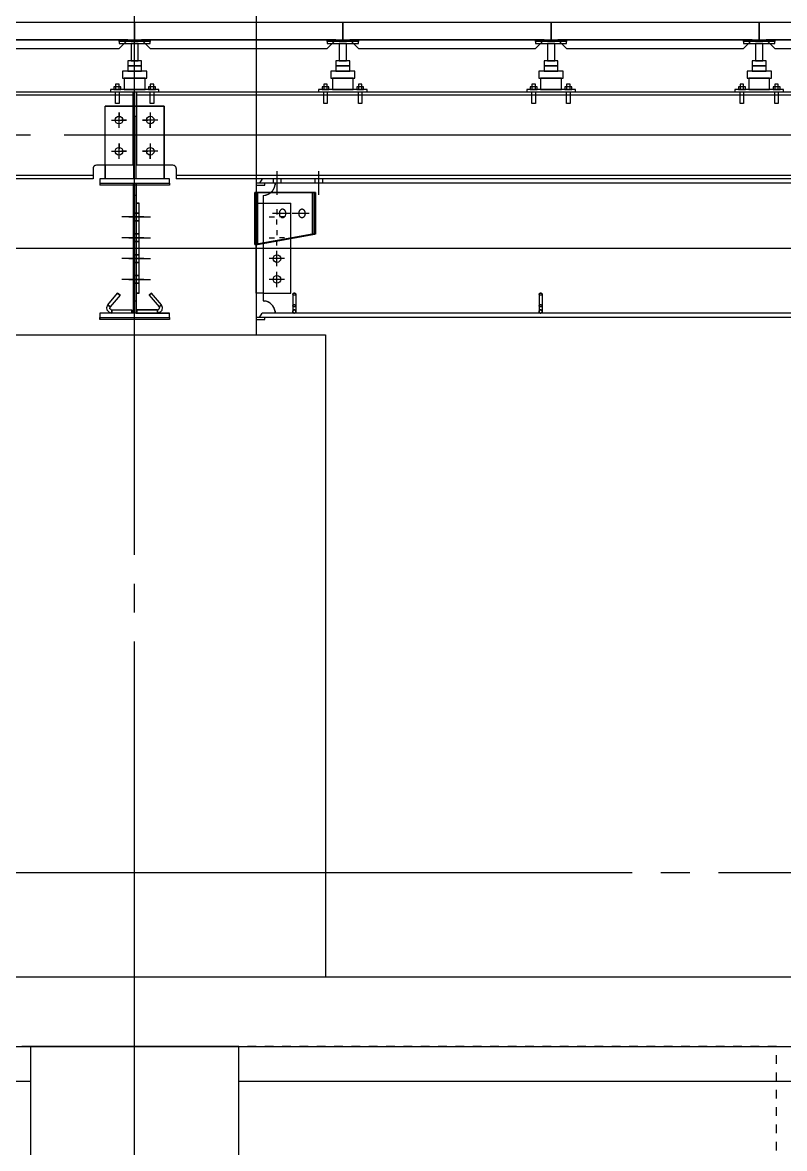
# Model space of a CAD drawing. Header units: millimetres. Extents: x -32710 to 654186, y -254124 to 420220.
# Drawn here: x 255677 to 257873, y 382706 to 385950 of the extents above; entities that cross this region are included whole.
import ezdxf

# ---------------------------------------------------------------- set-up
doc = ezdxf.new("R2010")
doc.units = ezdxf.units.MM
doc.header["$LTSCALE"] = 1000
for name, pattern in [('DXK_LINE_DOT2', [3.9198, 1.9599, -1.9599]), ('DXK_LINE_DOT3', [5.9187, 2.979, -0.9799, 0.9799, -0.9799]), ('TPH12-SEC-@E$0$CENTERK5', [6.916, 6.667, -0.083, 0.083, -0.083]), ('TPH12-SEC-@E$0$DOTK1', [0.1, 0.05, -0.05])]:
    doc.linetypes.add(name, pattern=pattern)
for name, color, linetype in [('MD-20250424-增加TRAY與FS主管位置調整', 7, 'Continuous'), ('Raised Floor', 1, 'Continuous'), ('TPH12-SEC-@E$0$H-SIN', 252, 'TPH12-SEC-@E$0$CENTERK5'), ('TPH12-SEC-@E$0$KABE1', 252, 'Continuous'), ('TPH12-SEC-@E$0$SIAGE3', 252, 'Continuous'), ('TPH12-SEC-@E$0$STEEL3', 252, 'Continuous'), ('TPH12-SEC-@E$0$SUGATA3', 252, 'Continuous'), ('TPH12-SEC-@E$0$SUGATAD', 252, 'TPH12-SEC-@E$0$DOTK1')]:
    doc.layers.add(name, color=color, linetype=linetype)

# ---------------------------------------------------------------- blocks, each defined once
blk = doc.blocks.new('TPH12-SEC-@E')
at = {"layer": 'TPH12-SEC-@E$0$H-SIN'}
for p, q in [((256000, 377500), (256000, 414000)), ((274800, 385950), (45200, 385950)), ((298929.6, 383500), (18729.6, 383500))]:
    blk.add_line(p, q, dxfattribs=at)
at = {"layer": 'TPH12-SEC-@E$0$KABE1'}
for p, q in [((272350, 383200), (188250, 383200)), ((189100, 383000), (272350, 383000))]:
    blk.add_line(p, q, dxfattribs=at)
blk.add_lwpolyline([(255700, 381800), (256300, 381800), (256300, 383000), (255700, 383000)], close=True, dxfattribs=at)
at = {"layer": 'TPH12-SEC-@E$0$SIAGE3'}
for p, q in [((247900, 382900), (255700, 382900)), ((256300, 382900), (264100, 382900))]:
    blk.add_line(p, q, dxfattribs=at)
at = {"layer": 'TPH12-SEC-@E$0$STEEL3'}
blk.add_line((256350, 393725), (256350, 385050), dxfattribs=at)
at = {"layer": 'TPH12-SEC-@E$0$SUGATA3'}
for p, q in [((255450, 385050), (256550, 385050)), ((256550, 385050), (256550, 383200))]:
    blk.add_line(p, q, dxfattribs=at)
at = {"layer": 'TPH12-SEC-@E$0$SUGATAD', "ltscale": 0.5}
blk.add_lwpolyline([(255700, 383000), (254150, 383000), (254150, 381600), (257850, 381600), (257850, 383000), (256300, 383000)], dxfattribs=at)
blk = doc.blocks.new('A$C62b8fcb1')
at = {"color": 8, "linetype": 'DXK_LINE_DOT2'}
for p, q in [((-24495, 2534), (-16105, 2534)), ((-16105, 2534), (-16105, 2323)), ((-16095, 2323), (-16095, 2534)), ((-16095, 2534), (-7705, 2534)), ((-16105, 2525), (-24495, 2525)), ((-7705, 2525), (-16095, 2525)), ((-16015, 2493), (-16185, 2493)), ((-16185, 2284), (-16185, 2493)), ((-16015, 2493), (-16185, 2493)), ((-16185, 2284), (-16185, 2493)), ((-16015, 2284), (-16015, 2493)), ((-16015, 2284), (-16015, 2493)), ((-16103, 2464), (-16103, 2284)), ((-16103, 2464), (-16097, 2464)), ((-16103, 2464), (-16103, 2284)), ((-16103, 2464), (-16097, 2464)), ((-16097, 2464), (-16097, 2284)), ((-16097, 2464), (-16097, 2284)), ((-16219.5, 2316.1), (-16220, 2313)), ((-16220, 2313), (-16220, 2284)), ((-16210, 2323), (-16213.1, 2322.5)), ((-16105, 2323), (-16210, 2323)), ((-15990, 2323), (-16095, 2323)), ((-15986.9, 2322.5), (-15990, 2323)), ((-15980, 2313), (-15980.5, 2316.1)), ((-15980, 2313), (-15980, 2284)), ((-16220, 2293), (-24380, 2293)), ((-16220, 2284), (-16467.5, 2284)), ((-16000, 2284), (-16200, 2284)), ((-16200, 2284), (-16200, 2271)), ((-16200, 2271), (-16200, 2265)), ((-16200, 2271), (-16000, 2271)), ((-16104, 2271), (-16104, 1897)), ((-16096, 2271), (-16096, 1897)), ((-16000, 2271), (-16000, 2284)), ((-16000, 2271), (-16000, 2265)), ((-7820, 2293), (-15980, 2293)), ((-15732.5, 2284), (-15980, 2284)), ((-15750, 2271), (-15750, 2265)), ((-15695, 2271), (-15695.4, 2266)), ((-16104, 2265), (-16200, 2265)), ((-16096, 2265), (-16104, 2265)), ((-16000, 2265), (-16096, 2265)), ((-15753.7, 2094), (-15753.7, 2244)), ((-15753.7, 2244), (-15580.6, 2244)), ((-15746.3, 2244), (-15746.3, 2094)), ((-15588, 2244), (-15588, 2124)), ((-15580.6, 2124), (-15580.6, 2244)), ((-16096, 2236), (-16104, 2236)), ((-16087, 2214), (-16096, 2214)), ((-16087, 1954), (-16087, 2214)), ((-15750, 1954), (-15750, 2214)), ((-15750, 2214), (-15650, 2214)), ((-15730, 2236), (-15725, 2236.4)), ((-15730, 2236), (-15730, 2096.9)), ((-15650, 1954), (-15650, 2214)), ((-16074, 2174), (-16137, 2174)), ((-16096, 2185), (-16104, 2185)), ((-16087, 2185), (-16096, 2185)), ((-15652.1, 2184), (-15698.1, 2184)), ((-15596.9, 2184), (-15642.9, 2184)), ((-16096, 2163), (-16104, 2163)), ((-16087, 2163), (-16096, 2163)), ((-16074, 2114), (-16137, 2114)), ((-16096, 2125), (-16104, 2125)), ((-16087, 2125), (-16096, 2125)), ((-15588, 2124), (-15753.7, 2094)), ((-15746.3, 2094), (-15580.6, 2124)), ((-15588, 2124), (-15580.6, 2124)), ((-16096, 2103), (-16104, 2103)), ((-16087, 2103), (-16096, 2103)), ((-15753.7, 2094), (-15746.3, 2094)), ((-16074, 2054), (-16137, 2054)), ((-16096, 2065), (-16104, 2065)), ((-16087, 2065), (-16096, 2065)), ((-16096, 2043), (-16104, 2043)), ((-16087, 2043), (-16096, 2043)), ((-16074, 1994), (-16137, 1994)), ((-16096, 2005), (-16104, 2005)), ((-16096, 1983), (-16104, 1983)), ((-16087, 2005), (-16096, 2005)), ((-16087, 1983), (-16096, 1983)), ((-16177.2, 1920.8), (-16149, 1954.4)), ((-16142.1, 1948.6), (-16170.3, 1915)), ((-16148.8, 1954.2), (-16149, 1954.4)), ((-16142.1, 1948.6), (-16149, 1954.4)), ((-16148, 1953.5), (-16148.8, 1954.2)), ((-16087, 1954), (-16096, 1954)), ((-16051, 1954.4), (-16057.9, 1948.6)), ((-16057.9, 1948.6), (-16029.7, 1915)), ((-16056.8, 1949.5), (-16057.6, 1948.8)), ((-16052, 1953.5), (-16051.2, 1954.2)), ((-16022.8, 1920.8), (-16051, 1954.4)), ((-15730, 1954), (-15650, 1954)), ((-15644.2, 1952.6), (-15644.5, 1951.5)), ((-15644.2, 1950.4), (-15644.5, 1951.5)), ((-15644.5, 1951.5), (-15644.5, 1901.5)), ((-15643.2, 1953.5), (-15644.2, 1952.6)), ((-15643.2, 1949.5), (-15644.2, 1950.4)), ((-15641.7, 1954.2), (-15643.2, 1953.5)), ((-15641.7, 1948.8), (-15643.2, 1949.5)), ((-15640, 1954.4), (-15641.7, 1954.2)), ((-15640, 1948.6), (-15641.7, 1948.8)), ((-15638.3, 1954.2), (-15640, 1954.4)), ((-15638.3, 1948.8), (-15640, 1948.6)), ((-15636.8, 1953.5), (-15638.3, 1954.2)), ((-15636.8, 1949.5), (-15638.3, 1948.8)), ((-15635.8, 1952.6), (-15636.8, 1953.5)), ((-15635.8, 1950.4), (-15636.8, 1949.5)), ((-15635.5, 1951.5), (-15635.8, 1952.6)), ((-15635.5, 1951.5), (-15635.8, 1950.4)), ((-15635.5, 1951.5), (-15635.5, 1901.5)), ((-14934.2, 1952.6), (-14934.5, 1951.5)), ((-14934.5, 1951.5), (-14934.5, 1901.5)), ((-14934.2, 1950.4), (-14934.5, 1951.5)), ((-14933.2, 1953.5), (-14934.2, 1952.6)), ((-14933.2, 1949.5), (-14934.2, 1950.4)), ((-14931.7, 1954.2), (-14933.2, 1953.5)), ((-14931.7, 1948.8), (-14933.2, 1949.5)), ((-14930, 1954.4), (-14931.7, 1954.2)), ((-14930, 1948.6), (-14931.7, 1948.8)), ((-14928.3, 1954.2), (-14930, 1954.4)), ((-14928.3, 1948.8), (-14930, 1948.6)), ((-14926.8, 1953.5), (-14928.3, 1954.2)), ((-14926.8, 1949.5), (-14928.3, 1948.8)), ((-14925.8, 1952.6), (-14926.8, 1953.5)), ((-14925.8, 1950.4), (-14926.8, 1949.5)), ((-14925.5, 1951.5), (-14925.8, 1952.6)), ((-14925.5, 1951.5), (-14925.8, 1950.4)), ((-14925.5, 1951.5), (-14925.5, 1901.5)), ((-16180.5, 1913.4), (-16177.2, 1920.8)), ((-16177, 1920.6), (-16177.2, 1920.8)), ((-16170.3, 1915), (-16177.2, 1920.8)), ((-16176.2, 1920), (-16177, 1920.6)), ((-16170.3, 1915), (-16171.6, 1912.2)), ((-16104, 1932), (-16096, 1932)), ((-16022.8, 1920.8), (-16029.7, 1915)), ((-16029.7, 1915), (-16028.4, 1912.2)), ((-16028.7, 1915.9), (-16029.4, 1915.3)), ((-16023.8, 1920), (-16023, 1920.6)), ((-16019.5, 1913.4), (-16022.8, 1920.8)), ((-15730, 1932), (-15725, 1931.6)), ((-15644.2, 1919), (-15644.5, 1917.9)), ((-15644.2, 1916.8), (-15644.5, 1917.9)), ((-15643.2, 1920), (-15644.2, 1919)), ((-15643.2, 1915.9), (-15644.2, 1916.8)), ((-15641.7, 1920.6), (-15643.2, 1920)), ((-15641.7, 1915.3), (-15643.2, 1915.9)), ((-15640, 1920.8), (-15641.7, 1920.6)), ((-15640, 1915), (-15641.7, 1915.3)), ((-15638.3, 1920.6), (-15640, 1920.8)), ((-15638.3, 1915.3), (-15640, 1915)), ((-15636.8, 1920), (-15638.3, 1920.6)), ((-15636.8, 1915.9), (-15638.3, 1915.3)), ((-15635.8, 1919), (-15636.8, 1920)), ((-15635.8, 1916.8), (-15636.8, 1915.9)), ((-15635.5, 1917.9), (-15635.8, 1919)), ((-15635.5, 1917.9), (-15635.8, 1916.8)), ((-14934.2, 1919), (-14934.5, 1917.9)), ((-14934.2, 1916.8), (-14934.5, 1917.9)), ((-14933.2, 1920), (-14934.2, 1919)), ((-14933.2, 1915.9), (-14934.2, 1916.8)), ((-14931.7, 1920.6), (-14933.2, 1920)), ((-14931.7, 1915.3), (-14933.2, 1915.9)), ((-14930, 1920.8), (-14931.7, 1920.6)), ((-14930, 1915), (-14931.7, 1915.3)), ((-14928.3, 1920.6), (-14930, 1920.8)), ((-14928.3, 1915.3), (-14930, 1915)), ((-14926.8, 1920), (-14928.3, 1920.6)), ((-14926.8, 1915.9), (-14928.3, 1915.3)), ((-14925.8, 1919), (-14926.8, 1920)), ((-14925.8, 1916.8), (-14926.8, 1915.9)), ((-14925.5, 1917.9), (-14925.8, 1919)), ((-14925.5, 1917.9), (-14925.8, 1916.8)), ((-16000, 1897), (-16200, 1897)), ((-16200, 1897), (-16200, 1884)), ((-16200, 1884), (-16000, 1884)), ((-16200, 1884), (-16200, 1878)), ((-16179.2, 1905.4), (-16180.5, 1913.4)), ((-16173.9, 1899.3), (-16179.2, 1905.4)), ((-16173.9, 1899.3), (-16166.1, 1897)), ((-16171.1, 1909.2), (-16171.6, 1912.2)), ((-16169.1, 1906.9), (-16171.1, 1909.2)), ((-16169.1, 1906.9), (-16166.1, 1906)), ((-16166.1, 1897), (-16166.1, 1906)), ((-16166.1, 1906), (-16107.7, 1906)), ((-16166.1, 1897.3), (-16166.1, 1898.3)), ((-16166.1, 1897), (-16166.1, 1897.3)), ((-16107.7, 1897), (-16107.7, 1906)), ((-16107.7, 1897.3), (-16107.7, 1898.3)), ((-16107.7, 1897), (-16107.7, 1897.3)), ((-16033.9, 1906), (-16092.3, 1906)), ((-16092.3, 1897), (-16092.3, 1906)), ((-16092.3, 1898.3), (-16092.3, 1897.3)), ((-16092.3, 1897.3), (-16092.3, 1897)), ((-16033.9, 1906), (-16030.9, 1906.9)), ((-16033.9, 1897), (-16033.9, 1906)), ((-16026.1, 1899.3), (-16033.9, 1897)), ((-16033.9, 1898.3), (-16033.9, 1897.3)), ((-16033.9, 1897.3), (-16033.9, 1897)), ((-16030.9, 1906.9), (-16028.9, 1909.2)), ((-16028.9, 1909.2), (-16028.4, 1912.2)), ((-16026.1, 1899.3), (-16020.8, 1905.4)), ((-16020.8, 1905.4), (-16019.5, 1913.4)), ((-16000, 1884), (-16000, 1897)), ((-16000, 1884), (-16000, 1878)), ((-15750, 1884), (-15750, 1878)), ((-15695.4, 1902), (-15695, 1897)), ((-15644.5, 1901.5), (-15644.2, 1903.2)), ((-15644.5, 1901.5), (-15644.2, 1899.8)), ((-15644.2, 1903.2), (-15643.2, 1904.7)), ((-15644.2, 1899.8), (-15643.2, 1898.3)), ((-15643.2, 1904.7), (-15641.7, 1905.7)), ((-15643.2, 1898.3), (-15641.7, 1897.3)), ((-15641.7, 1905.7), (-15640, 1906)), ((-15641.7, 1897.3), (-15640, 1897)), ((-15640, 1906), (-15638.3, 1905.7)), ((-15640, 1897), (-15638.3, 1897.3)), ((-15638.3, 1905.7), (-15636.8, 1904.7)), ((-15638.3, 1897.3), (-15636.8, 1898.3)), ((-15636.8, 1904.7), (-15635.8, 1903.2)), ((-15636.8, 1898.3), (-15635.8, 1899.8)), ((-15635.8, 1903.2), (-15635.5, 1901.5)), ((-15635.8, 1899.8), (-15635.5, 1901.5)), ((-14934.5, 1901.5), (-14934.2, 1903.2)), ((-14934.5, 1901.5), (-14934.2, 1899.8)), ((-14934.2, 1903.2), (-14933.2, 1904.7)), ((-14934.2, 1899.8), (-14933.2, 1898.3)), ((-14933.2, 1904.7), (-14931.7, 1905.7)), ((-14933.2, 1898.3), (-14931.7, 1897.3)), ((-14931.7, 1905.7), (-14930, 1906)), ((-14931.7, 1897.3), (-14930, 1897)), ((-14930, 1906), (-14928.3, 1905.7)), ((-14930, 1897), (-14928.3, 1897.3)), ((-14928.3, 1905.7), (-14926.8, 1904.7)), ((-14928.3, 1897.3), (-14926.8, 1898.3)), ((-14926.8, 1904.7), (-14925.8, 1903.2)), ((-14926.8, 1898.3), (-14925.8, 1899.8)), ((-14925.8, 1903.2), (-14925.5, 1901.5)), ((-14925.8, 1899.8), (-14925.5, 1901.5)), ((-16000, 1878), (-16200, 1878))]:
    blk.add_line(p, q, dxfattribs=at)
at = {"color": 8, "linetype": 'Continuous'}
for p, q in [((-24495, 2534), (-16105, 2534)), ((-16105, 2534), (-16105, 2323)), ((-16095, 2534), (-7705, 2534)), ((-16095, 2534), (-16095, 2323)), ((-16105, 2525), (-24495, 2525)), ((-7705, 2525), (-16095, 2525)), ((-16185, 2284), (-16185, 2493)), ((-16185, 2493), (-16015, 2493)), ((-16145, 2475), (-16145, 2460.3)), ((-16145, 2431), (-16145, 2475)), ((-16145, 2475), (-16145, 2460.3)), ((-16145, 2431), (-16145, 2475)), ((-16095, 2493), (-16105, 2493)), ((-16055, 2475), (-16055, 2460.3)), ((-16055, 2475), (-16055, 2431)), ((-16055, 2475), (-16055, 2460.3)), ((-16055, 2475), (-16055, 2431)), ((-16015, 2493), (-16015, 2284)), ((-16167, 2453), (-16152.3, 2453)), ((-16167, 2453), (-16123, 2453)), ((-16167, 2453), (-16152.3, 2453)), ((-16167, 2453), (-16123, 2453)), ((-16145, 2431), (-16145, 2445.7)), ((-16145, 2431), (-16145, 2445.7)), ((-16123, 2453), (-16137.7, 2453)), ((-16123, 2453), (-16137.7, 2453)), ((-16077, 2453), (-16062.3, 2453)), ((-16033, 2453), (-16077, 2453)), ((-16077, 2453), (-16062.3, 2453)), ((-16033, 2453), (-16077, 2453)), ((-16055, 2431), (-16055, 2445.7)), ((-16055, 2431), (-16055, 2445.7)), ((-16033, 2453), (-16047.7, 2453)), ((-16033, 2453), (-16047.7, 2453)), ((-16145, 2385), (-16145, 2370.3)), ((-16145, 2341), (-16145, 2385)), ((-16145, 2385), (-16145, 2370.3)), ((-16145, 2341), (-16145, 2385)), ((-16055, 2385), (-16055, 2370.3)), ((-16055, 2385), (-16055, 2341)), ((-16055, 2385), (-16055, 2370.3)), ((-16055, 2385), (-16055, 2341)), ((-16167, 2363), (-16152.3, 2363)), ((-16167, 2363), (-16123, 2363)), ((-16167, 2363), (-16152.3, 2363)), ((-16167, 2363), (-16123, 2363)), ((-16145, 2341), (-16145, 2355.7)), ((-16145, 2341), (-16145, 2355.7)), ((-16123, 2363), (-16137.7, 2363)), ((-16123, 2363), (-16137.7, 2363)), ((-16077, 2363), (-16062.3, 2363)), ((-16033, 2363), (-16077, 2363)), ((-16077, 2363), (-16062.3, 2363)), ((-16033, 2363), (-16077, 2363)), ((-16055, 2341), (-16055, 2355.7)), ((-16055, 2341), (-16055, 2355.7)), ((-16033, 2363), (-16047.7, 2363)), ((-16033, 2363), (-16047.7, 2363)), ((-16219.5, 2316.1), (-16220, 2313)), ((-16220, 2313), (-16220, 2284)), ((-16210, 2323), (-16213.1, 2322.5)), ((-16105, 2323), (-16210, 2323)), ((-16185, 2323), (-16185, 2284)), ((-15990, 2323), (-16095, 2323)), ((-16015, 2323), (-16015, 2284)), ((-15986.9, 2322.5), (-15990, 2323)), ((-15980, 2313), (-15980.5, 2316.1)), ((-15980, 2313), (-15980, 2284)), ((-15690, 2306), (-15690, 2238)), ((-15570, 2306), (-15570, 2238)), ((-16220, 2293), (-24380, 2293)), ((-16220, 2284), (-18800, 2284)), ((-16000, 2284), (-16200, 2284)), ((-16200, 2284), (-16200, 2271)), ((-16200, 2271), (-16104, 2271)), ((-16200, 2271), (-16200, 2265)), ((-16104, 2271), (-16104, 1897)), ((-16096, 1897), (-16096, 2271)), ((-16096, 2271), (-16000, 2271)), ((-16000, 2271), (-16000, 2284)), ((-16000, 2271), (-16000, 2265)), ((-7820, 2293), (-15980, 2293)), ((-13400, 2284), (-15980, 2284)), ((-15725, 2271), (-15750, 2271)), ((-15732.5, 2284), (-15740, 2271)), ((-13410, 2271), (-15740, 2271)), ((-13417.5, 2284), (-15732.5, 2284)), ((-15725, 2265), (-15725, 2271)), ((-15701, 2284), (-15701, 2271)), ((-15695.4, 2266), (-15695, 2271)), ((-15679, 2284), (-15679, 2271)), ((-15581, 2284), (-15581, 2271)), ((-15559, 2284), (-15559, 2271)), ((-16104, 2265), (-16200, 2265)), ((-16000, 2265), (-16096, 2265)), ((-15578.5, 2244), (-15753.5, 2244)), ((-15753.5, 2244), (-15753.5, 2094)), ((-15750, 2265), (-15725, 2265)), ((-15585.7, 2124), (-15585.7, 2244)), ((-15578.5, 2244), (-15578.5, 2124)), ((-16096, 2214), (-16087, 2214)), ((-16087, 1954), (-16087, 2214)), ((-16117, 2174), (-16054, 2174)), ((-16104, 2185), (-16096, 2185)), ((-16096, 2185), (-16087, 2185)), ((-15712, 2174), (-15697.3, 2174)), ((-15657.5, 2184), (-15702.5, 2184)), ((-15690, 2196), (-15690, 2181.3)), ((-15683, 2186.3), (-15683.2, 2185.2)), ((-15683.2, 2185.2), (-15683.2, 2184)), ((-15683.2, 2184), (-15683.2, 2182.8)), ((-15683.2, 2182.8), (-15683, 2181.7)), ((-15682.8, 2187.5), (-15683, 2186.3)), ((-15683, 2181.7), (-15682.8, 2180.5)), ((-15682.5, 2188.6), (-15682.8, 2187.5)), ((-15682.8, 2180.5), (-15682.5, 2179.4)), ((-15668, 2174), (-15682.7, 2174)), ((-15682.1, 2189.7), (-15682.5, 2188.6)), ((-15682.5, 2179.4), (-15682.1, 2178.3)), ((-15681.6, 2190.7), (-15682.1, 2189.7)), ((-15682.1, 2178.3), (-15681.6, 2177.3)), ((-15681, 2191.6), (-15681.6, 2190.7)), ((-15681.6, 2177.3), (-15681, 2176.4)), ((-15680.4, 2192.5), (-15681, 2191.6)), ((-15681, 2176.4), (-15680.4, 2175.5)), ((-15679.7, 2193.3), (-15680.4, 2192.5)), ((-15680.4, 2175.5), (-15679.7, 2174.7)), ((-15678.9, 2194), (-15679.7, 2193.3)), ((-15679.7, 2174.7), (-15678.9, 2174)), ((-15678.1, 2194.6), (-15678.9, 2194)), ((-15678.9, 2174), (-15678.1, 2173.4)), ((-15677.3, 2195.1), (-15678.1, 2194.6)), ((-15676.4, 2195.5), (-15677.3, 2195.1)), ((-15675.5, 2195.8), (-15676.4, 2195.5)), ((-15674.6, 2195.9), (-15675.5, 2195.8)), ((-15673.6, 2196), (-15674.6, 2195.9)), ((-15672.7, 2195.9), (-15673.6, 2196)), ((-15671.8, 2195.8), (-15672.7, 2195.9)), ((-15670.8, 2195.5), (-15671.8, 2195.8)), ((-15670, 2195.1), (-15670.8, 2195.5)), ((-15669.1, 2194.6), (-15670, 2195.1)), ((-15668.3, 2194), (-15669.1, 2194.6)), ((-15669.1, 2173.4), (-15668.3, 2174)), ((-15667.5, 2193.3), (-15668.3, 2194)), ((-15668.3, 2174), (-15667.5, 2174.7)), ((-15666.8, 2192.5), (-15667.5, 2193.3)), ((-15667.5, 2174.7), (-15666.8, 2175.5)), ((-15666.2, 2191.6), (-15666.8, 2192.5)), ((-15666.8, 2175.5), (-15666.2, 2176.4)), ((-15665.6, 2190.7), (-15666.2, 2191.6)), ((-15666.2, 2176.4), (-15665.6, 2177.3)), ((-15665.2, 2189.7), (-15665.6, 2190.7)), ((-15665.6, 2177.3), (-15665.2, 2178.3)), ((-15664.8, 2188.6), (-15665.2, 2189.7)), ((-15665.2, 2178.3), (-15664.8, 2179.4)), ((-15664.4, 2187.5), (-15664.8, 2188.6)), ((-15664.8, 2179.4), (-15664.4, 2180.5)), ((-15664.2, 2186.3), (-15664.4, 2187.5)), ((-15664.4, 2180.5), (-15664.2, 2181.7)), ((-15664.1, 2185.2), (-15664.2, 2186.3)), ((-15664.2, 2181.7), (-15664.1, 2182.8)), ((-15664, 2184), (-15664.1, 2185.2)), ((-15664.1, 2182.8), (-15664, 2184)), ((-15601.5, 2184), (-15646.5, 2184)), ((-15627.2, 2185.2), (-15627.3, 2184)), ((-15627.3, 2184), (-15627.2, 2182.8)), ((-15627.1, 2186.3), (-15627.2, 2185.2)), ((-15627.2, 2182.8), (-15627.1, 2181.7)), ((-15626.9, 2187.5), (-15627.1, 2186.3)), ((-15627.1, 2181.7), (-15626.9, 2180.5)), ((-15626.5, 2188.6), (-15626.9, 2187.5)), ((-15626.9, 2180.5), (-15626.5, 2179.4)), ((-15626.1, 2189.7), (-15626.5, 2188.6)), ((-15626.5, 2179.4), (-15626.1, 2178.3)), ((-15625.7, 2190.7), (-15626.1, 2189.7)), ((-15626.1, 2178.3), (-15625.7, 2177.3)), ((-15625.1, 2191.6), (-15625.7, 2190.7)), ((-15625.7, 2177.3), (-15625.1, 2176.4)), ((-15624.5, 2192.5), (-15625.1, 2191.6)), ((-15625.1, 2176.4), (-15624.5, 2175.5)), ((-15623.8, 2193.3), (-15624.5, 2192.5)), ((-15624.5, 2175.5), (-15623.8, 2174.7)), ((-15623, 2194), (-15623.8, 2193.3)), ((-15623.8, 2174.7), (-15623, 2174)), ((-15622.2, 2194.6), (-15623, 2194)), ((-15623, 2174), (-15622.2, 2173.4)), ((-15621.3, 2195.1), (-15622.2, 2194.6)), ((-15620.5, 2195.5), (-15621.3, 2195.1)), ((-15619.5, 2195.8), (-15620.5, 2195.5)), ((-15618.6, 2195.9), (-15619.5, 2195.8)), ((-15617.7, 2196), (-15618.6, 2195.9)), ((-15616.7, 2195.9), (-15617.7, 2196)), ((-15615.8, 2195.8), (-15616.7, 2195.9)), ((-15614.9, 2195.5), (-15615.8, 2195.8)), ((-15614, 2195.1), (-15614.9, 2195.5)), ((-15613.2, 2194.6), (-15614, 2195.1)), ((-15612.3, 2194), (-15613.2, 2194.6)), ((-15613.2, 2173.4), (-15612.3, 2174)), ((-15611.6, 2193.3), (-15612.3, 2194)), ((-15612.3, 2174), (-15611.6, 2174.7)), ((-15610.9, 2192.5), (-15611.6, 2193.3)), ((-15611.6, 2174.7), (-15610.9, 2175.5)), ((-15610.3, 2191.6), (-15610.9, 2192.5)), ((-15610.9, 2175.5), (-15610.3, 2176.4)), ((-15609.7, 2190.7), (-15610.3, 2191.6)), ((-15610.3, 2176.4), (-15609.7, 2177.3)), ((-15609.2, 2189.7), (-15609.7, 2190.7)), ((-15609.7, 2177.3), (-15609.2, 2178.3)), ((-15608.8, 2188.6), (-15609.2, 2189.7)), ((-15609.2, 2178.3), (-15608.8, 2179.4)), ((-15608.5, 2187.5), (-15608.8, 2188.6)), ((-15608.8, 2179.4), (-15608.5, 2180.5)), ((-15608.3, 2186.3), (-15608.5, 2187.5)), ((-15608.5, 2180.5), (-15608.3, 2181.7)), ((-15608.1, 2185.2), (-15608.3, 2186.3)), ((-15608.3, 2181.7), (-15608.1, 2182.8)), ((-15608.1, 2184), (-15608.1, 2185.2)), ((-15608.1, 2182.8), (-15608.1, 2184)), ((-16104, 2163), (-16096, 2163)), ((-16096, 2163), (-16087, 2163)), ((-15690, 2152), (-15690, 2166.7)), ((-15678.1, 2173.4), (-15677.3, 2172.9)), ((-15677.3, 2172.9), (-15676.4, 2172.5)), ((-15676.4, 2172.5), (-15675.5, 2172.2)), ((-15675.5, 2172.2), (-15674.6, 2172.1)), ((-15674.6, 2172.1), (-15673.6, 2172)), ((-15673.6, 2172), (-15672.7, 2172.1)), ((-15672.7, 2172.1), (-15671.8, 2172.2)), ((-15671.8, 2172.2), (-15670.8, 2172.5)), ((-15670.8, 2172.5), (-15670, 2172.9)), ((-15670, 2172.9), (-15669.1, 2173.4)), ((-15622.2, 2173.4), (-15621.3, 2172.9)), ((-15621.3, 2172.9), (-15620.5, 2172.5)), ((-15620.5, 2172.5), (-15619.5, 2172.2)), ((-15619.5, 2172.2), (-15618.6, 2172.1)), ((-15618.6, 2172.1), (-15617.7, 2172)), ((-15617.7, 2172), (-15616.7, 2172.1)), ((-15616.7, 2172.1), (-15615.8, 2172.2)), ((-15615.8, 2172.2), (-15614.9, 2172.5)), ((-15614.9, 2172.5), (-15614, 2172.9)), ((-15614, 2172.9), (-15613.2, 2173.4)), ((-16117, 2114), (-16054, 2114)), ((-16104, 2125), (-16096, 2125)), ((-16096, 2125), (-16087, 2125)), ((-15753.5, 2094), (-15585.7, 2124)), ((-15578.5, 2124), (-15746.3, 2094)), ((-15712, 2114), (-15697.3, 2114)), ((-15690, 2136), (-15690, 2121.3)), ((-15668, 2114), (-15682.7, 2114)), ((-15578.5, 2124), (-15585.7, 2124)), ((-16104, 2103), (-16096, 2103)), ((-16096, 2103), (-16087, 2103)), ((-15746.3, 2094), (-15753.5, 2094)), ((-15730, 2096.9), (-15730, 1932)), ((-15690, 2092), (-15690, 2106.7)), ((-16117, 2054), (-16054, 2054)), ((-16104, 2065), (-16096, 2065)), ((-16096, 2065), (-16087, 2065)), ((-15668, 2054), (-15712, 2054)), ((-15690, 2032), (-15690, 2076)), ((-16104, 2043), (-16096, 2043)), ((-16096, 2043), (-16087, 2043)), ((-15690, 1972), (-15690, 2016)), ((-16117, 1994), (-16054, 1994)), ((-16104, 2005), (-16096, 2005)), ((-16104, 1983), (-16096, 1983)), ((-16096, 2005), (-16087, 2005)), ((-16096, 1983), (-16087, 1983)), ((-15668, 1994), (-15712, 1994)), ((-16177.2, 1920.8), (-16149, 1954.4)), ((-16142.1, 1948.6), (-16170.3, 1915)), ((-16149, 1954.4), (-16148.8, 1954.2)), ((-16148.8, 1954.2), (-16148, 1953.5)), ((-16148, 1953.5), (-16142.1, 1948.6)), ((-16096, 1954), (-16087, 1954)), ((-16057.9, 1948.6), (-16057.6, 1948.8)), ((-16057.9, 1948.6), (-16029.7, 1915)), ((-16057.6, 1948.8), (-16056.8, 1949.5)), ((-16056.8, 1949.5), (-16051, 1954.4)), ((-16022.8, 1920.8), (-16051, 1954.4)), ((-15730, 1954), (-15750, 1954)), ((-15644.5, 1951.5), (-15644.2, 1952.6)), ((-15644.5, 1951.5), (-15644.5, 1901.5)), ((-15644.2, 1952.6), (-15643.2, 1953.5)), ((-15643.2, 1953.5), (-15641.7, 1954.2)), ((-15641.7, 1954.2), (-15640, 1954.4)), ((-15640, 1954.4), (-15638.3, 1954.2)), ((-15638.3, 1954.2), (-15636.8, 1953.5)), ((-15636.8, 1953.5), (-15635.8, 1952.6)), ((-15635.8, 1952.6), (-15635.5, 1951.5)), ((-15635.5, 1951.5), (-15635.5, 1901.5)), ((-14934.5, 1951.5), (-14934.2, 1952.6)), ((-14934.5, 1951.5), (-14934.5, 1901.5)), ((-14934.2, 1952.6), (-14933.2, 1953.5)), ((-14933.2, 1953.5), (-14931.7, 1954.2)), ((-14931.7, 1954.2), (-14930, 1954.4)), ((-14930, 1954.4), (-14928.3, 1954.2)), ((-14928.3, 1954.2), (-14926.8, 1953.5)), ((-14926.8, 1953.5), (-14925.8, 1952.6)), ((-14925.8, 1952.6), (-14925.5, 1951.5)), ((-14925.5, 1951.5), (-14925.5, 1901.5)), ((-16180.5, 1913.4), (-16177.2, 1920.8)), ((-16177.2, 1920.8), (-16177, 1920.6)), ((-16177, 1920.6), (-16176.2, 1920)), ((-16176.2, 1920), (-16170.3, 1915)), ((-16170.3, 1915), (-16171.6, 1912.2)), ((-16029.7, 1915), (-16029.4, 1915.3)), ((-16029.7, 1915), (-16028.4, 1912.2)), ((-16029.4, 1915.3), (-16028.7, 1915.9)), ((-16028.7, 1915.9), (-16022.8, 1920.8)), ((-16019.5, 1913.4), (-16022.8, 1920.8)), ((-15725, 1931.6), (-15730, 1932)), ((-15644.5, 1917.9), (-15644.2, 1919)), ((-15644.2, 1919), (-15643.2, 1920)), ((-15643.2, 1920), (-15641.7, 1920.6)), ((-15641.7, 1920.6), (-15640, 1920.8)), ((-15640, 1920.8), (-15638.3, 1920.6)), ((-15638.3, 1920.6), (-15636.8, 1920)), ((-15636.8, 1920), (-15635.8, 1919)), ((-15635.8, 1919), (-15635.5, 1917.9)), ((-14934.5, 1917.9), (-14934.2, 1919)), ((-14934.2, 1919), (-14933.2, 1920)), ((-14933.2, 1920), (-14931.7, 1920.6)), ((-14931.7, 1920.6), (-14930, 1920.8)), ((-14930, 1920.8), (-14928.3, 1920.6)), ((-14928.3, 1920.6), (-14926.8, 1920)), ((-14926.8, 1920), (-14925.8, 1919)), ((-14925.8, 1919), (-14925.5, 1917.9)), ((-16104, 1897), (-16200, 1897)), ((-16200, 1897), (-16200, 1884)), ((-16200, 1878), (-16200, 1884)), ((-16200, 1884), (-16000, 1884)), ((-16179.2, 1905.4), (-16180.5, 1913.4)), ((-16173.9, 1899.3), (-16179.2, 1905.4)), ((-16173.9, 1899.3), (-16166.1, 1897)), ((-16171.1, 1909.2), (-16171.6, 1912.2)), ((-16169.1, 1906.9), (-16171.1, 1909.2)), ((-16169.1, 1906.9), (-16166.1, 1906)), ((-16166.1, 1905.7), (-16166.1, 1906)), ((-16166.1, 1906), (-16107.7, 1906)), ((-16166.1, 1905.7), (-16166.1, 1904.7)), ((-16166.1, 1904.7), (-16166.1, 1897)), ((-16107.7, 1906), (-16107.7, 1905.7)), ((-16107.7, 1905.7), (-16107.7, 1904.7)), ((-16107.7, 1904.7), (-16107.7, 1897)), ((-16096, 1897), (-16000, 1897)), ((-16092.3, 1906), (-16033.9, 1906)), ((-16092.3, 1898.3), (-16092.3, 1906)), ((-16092.3, 1897.3), (-16092.3, 1898.3)), ((-16092.3, 1897), (-16092.3, 1897.3)), ((-16033.9, 1906), (-16030.9, 1906.9)), ((-16033.9, 1906), (-16033.9, 1898.3)), ((-16026.1, 1899.3), (-16033.9, 1897)), ((-16033.9, 1897.3), (-16033.9, 1898.3)), ((-16033.9, 1897), (-16033.9, 1897.3)), ((-16030.9, 1906.9), (-16028.9, 1909.2)), ((-16028.9, 1909.2), (-16028.4, 1912.2)), ((-16026.1, 1899.3), (-16020.8, 1905.4)), ((-16020.8, 1905.4), (-16019.5, 1913.4)), ((-16000, 1884), (-16000, 1897)), ((-16000, 1884), (-16000, 1878)), ((-15725, 1884), (-15750, 1884)), ((-15740, 1884), (-15732.5, 1897)), ((-13410, 1884), (-15740, 1884)), ((-13417.5, 1897), (-15732.5, 1897)), ((-15725, 1878), (-15725, 1884)), ((-15695, 1897), (-15695.4, 1902)), ((-15644.2, 1899.8), (-15644.5, 1901.5)), ((-15643.2, 1898.3), (-15644.2, 1899.8)), ((-15641.7, 1897.3), (-15643.2, 1898.3)), ((-15640, 1897), (-15641.7, 1897.3)), ((-15638.3, 1897.3), (-15640, 1897)), ((-15636.8, 1898.3), (-15638.3, 1897.3)), ((-15635.8, 1899.8), (-15636.8, 1898.3)), ((-15635.5, 1901.5), (-15635.8, 1899.8)), ((-14934.2, 1899.8), (-14934.5, 1901.5)), ((-14933.2, 1898.3), (-14934.2, 1899.8)), ((-14931.7, 1897.3), (-14933.2, 1898.3)), ((-14930, 1897), (-14931.7, 1897.3)), ((-14928.3, 1897.3), (-14930, 1897)), ((-14926.8, 1898.3), (-14928.3, 1897.3)), ((-14925.8, 1899.8), (-14926.8, 1898.3)), ((-14925.5, 1901.5), (-14925.8, 1899.8)), ((-16000, 1878), (-16200, 1878)), ((-15750, 1878), (-15725, 1878))]:
    blk.add_line(p, q, dxfattribs=at)
at = {"color": 8, "linetype": 'DXK_LINE_DOT3'}
for p, q in [((-16100, 1634), (-16100, 2534)), ((-16400, 2409), (-24800, 2409)), ((-7405, 2409), (-16400, 2409)), ((-18450, 2084), (-16007, 2084)), ((-16007, 2084), (-13750, 2084))]:
    blk.add_line(p, q, dxfattribs=at)
at = {"color": 8, "linetype": 'Continuous'}
for centre in [(-16145, 2453), (-16145, 2453), (-16055, 2453), (-16055, 2453), (-16145, 2363), (-16145, 2363), (-16055, 2363), (-16055, 2363), (-15690, 2054), (-15690, 1994)]:
    blk.add_circle(centre, 11, dxfattribs=at)
at = {"color": 8, "linetype": 'DXK_LINE_DOT2'}
for centre, radius, start, end in [((-16210, 2313), 10, 108, 162), ((-15990, 2313), 10, 18, 72), ((-15730, 2271), 35, 278.1818, 351.8182), ((-15730, 1897), 35, 8.1818, 81.8182), ((-15640, 1901.5), 4.5, 90, 270), ((-15640, 1901.5), 4.5, 270, 90), ((-14930, 1901.5), 4.5, 90, 270), ((-14930, 1901.5), 4.5, 270, 90)]:
    blk.add_arc(centre, radius, start, end, dxfattribs=at)
at = {"color": 8, "linetype": 'Continuous'}
for centre, radius, start, end in [((-16210, 2313), 10, 108, 162), ((-15990, 2313), 10, 18, 72), ((-15730, 2271), 35, 309.4114, 351.8182), ((-15730, 1897), 35, 8.1818, 81.8182)]:
    blk.add_arc(centre, radius, start, end, dxfattribs=at)

msp = doc.modelspace()

# ---------------------------------------------------------------- linework, layer by layer
at = {"layer": 'Raised Floor'}
for points in [[(256000, 385950), (255400, 385950), (255400, 385900), (256000, 385900)], [(256600, 385950), (256000, 385950), (256000, 385900), (256600, 385900)], [(257200, 385950), (256600, 385950), (256600, 385900), (257200, 385900)], [(257800, 385950), (257200, 385950), (257200, 385900), (257800, 385900)], [(258400, 385950), (257800, 385950), (257800, 385900), (258400, 385900)], [(255445, 385875), (255955, 385875), (255980, 385900), (255420, 385900)], [(255955, 385900), (256045, 385900), (256045, 385895), (255955, 385895)], [(255955, 385890), (256045, 385890), (256045, 385895), (255955, 385895)], [(256010.5, 385890), (255989.5, 385890), (255989.5, 385840), (256010.5, 385840)], [(256045, 385875), (256555, 385875), (256580, 385900), (256020, 385900)], [(256555, 385900), (256645, 385900), (256645, 385895), (256555, 385895)], [(256555, 385900), (256645, 385900), (256645, 385895), (256555, 385895)], [(256555, 385890), (256645, 385890), (256645, 385895), (256555, 385895)], [(256555, 385890), (256645, 385890), (256645, 385895), (256555, 385895)], [(256610.5, 385890), (256589.5, 385890), (256589.5, 385840), (256610.5, 385840)], [(256610.5, 385890), (256589.5, 385890), (256589.5, 385840), (256610.5, 385840)], [(256645, 385875), (257155, 385875), (257180, 385900), (256620, 385900)], [(257155, 385900), (257245, 385900), (257245, 385895), (257155, 385895)], [(257155, 385890), (257245, 385890), (257245, 385895), (257155, 385895)], [(257210.5, 385890), (257189.5, 385890), (257189.5, 385840), (257210.5, 385840)], [(257245, 385875), (257755, 385875), (257780, 385900), (257220, 385900)], [(257755, 385900), (257845, 385900), (257845, 385895), (257755, 385895)], [(257755, 385900), (257845, 385900), (257845, 385895), (257755, 385895)], [(257755, 385890), (257845, 385890), (257845, 385895), (257755, 385895)], [(257755, 385890), (257845, 385890), (257845, 385895), (257755, 385895)], [(257810.5, 385890), (257789.5, 385890), (257789.5, 385840), (257810.5, 385840)], [(257810.5, 385890), (257789.5, 385890), (257789.5, 385840), (257810.5, 385840)], [(257845, 385875), (258355, 385875), (258380, 385900), (257820, 385900)], [(256020, 385840), (255980, 385840), (255980, 385825), (256020, 385825)], [(256020, 385825), (255980, 385825), (255980, 385810), (256020, 385810)], [(256620, 385840), (256580, 385840), (256580, 385825), (256620, 385825)], [(256620, 385840), (256580, 385840), (256580, 385825), (256620, 385825)], [(256620, 385825), (256580, 385825), (256580, 385810), (256620, 385810)], [(256620, 385825), (256580, 385825), (256580, 385810), (256620, 385810)], [(257220, 385840), (257180, 385840), (257180, 385825), (257220, 385825)], [(257220, 385825), (257180, 385825), (257180, 385810), (257220, 385810)], [(257820, 385840), (257780, 385840), (257780, 385825), (257820, 385825)], [(257820, 385840), (257780, 385840), (257780, 385825), (257820, 385825)], [(257820, 385825), (257780, 385825), (257780, 385810), (257820, 385810)], [(257820, 385825), (257780, 385825), (257780, 385810), (257820, 385810)], [(256035, 385810), (255965, 385810), (255965, 385790), (256035, 385790)], [(256030, 385790), (255970, 385790), (255970, 385757), (256030, 385757)], [(256635, 385810), (256565, 385810), (256565, 385790), (256635, 385790)], [(256635, 385810), (256565, 385810), (256565, 385790), (256635, 385790)], [(256630, 385790), (256570, 385790), (256570, 385757), (256630, 385757)], [(256630, 385790), (256570, 385790), (256570, 385757), (256630, 385757)], [(257235, 385810), (257165, 385810), (257165, 385790), (257235, 385790)], [(257230, 385790), (257170, 385790), (257170, 385757), (257230, 385757)], [(257835, 385810), (257765, 385810), (257765, 385790), (257835, 385790)], [(257835, 385810), (257765, 385810), (257765, 385790), (257835, 385790)], [(257830, 385790), (257770, 385790), (257770, 385757), (257830, 385757)], [(257830, 385790), (257770, 385790), (257770, 385757), (257830, 385757)], [(255930, 385750), (256070, 385750), (256070, 385757), (255930, 385757)], [(255960, 385765), (255940, 385765), (255940, 385757), (255960, 385757)], [(255955, 385772), (255945, 385772), (255945, 385757), (255955, 385757)], [(255955, 385717), (255945, 385717), (255945, 385750), (255955, 385750)], [(256060, 385765), (256040, 385765), (256040, 385757), (256060, 385757)], [(256055, 385772), (256045, 385772), (256045, 385757), (256055, 385757)], [(256055, 385717), (256045, 385717), (256045, 385750), (256055, 385750)], [(256530, 385750), (256670, 385750), (256670, 385757), (256530, 385757)], [(256530, 385750), (256670, 385750), (256670, 385757), (256530, 385757)], [(256560, 385765), (256540, 385765), (256540, 385757), (256560, 385757)], [(256560, 385765), (256540, 385765), (256540, 385757), (256560, 385757)], [(256555, 385772), (256545, 385772), (256545, 385757), (256555, 385757)], [(256555, 385772), (256545, 385772), (256545, 385757), (256555, 385757)], [(256555, 385717), (256545, 385717), (256545, 385750), (256555, 385750)], [(256555, 385717), (256545, 385717), (256545, 385750), (256555, 385750)], [(256660, 385765), (256640, 385765), (256640, 385757), (256660, 385757)], [(256660, 385765), (256640, 385765), (256640, 385757), (256660, 385757)], [(256655, 385772), (256645, 385772), (256645, 385757), (256655, 385757)], [(256655, 385772), (256645, 385772), (256645, 385757), (256655, 385757)], [(256655, 385717), (256645, 385717), (256645, 385750), (256655, 385750)], [(256655, 385717), (256645, 385717), (256645, 385750), (256655, 385750)], [(257130, 385750), (257270, 385750), (257270, 385757), (257130, 385757)], [(257160, 385765), (257140, 385765), (257140, 385757), (257160, 385757)], [(257155, 385772), (257145, 385772), (257145, 385757), (257155, 385757)], [(257155, 385717), (257145, 385717), (257145, 385750), (257155, 385750)], [(257260, 385765), (257240, 385765), (257240, 385757), (257260, 385757)], [(257255, 385772), (257245, 385772), (257245, 385757), (257255, 385757)], [(257255, 385717), (257245, 385717), (257245, 385750), (257255, 385750)], [(257730, 385750), (257870, 385750), (257870, 385757), (257730, 385757)], [(257730, 385750), (257870, 385750), (257870, 385757), (257730, 385757)], [(257760, 385765), (257740, 385765), (257740, 385757), (257760, 385757)], [(257760, 385765), (257740, 385765), (257740, 385757), (257760, 385757)], [(257755, 385772), (257745, 385772), (257745, 385757), (257755, 385757)], [(257755, 385772), (257745, 385772), (257745, 385757), (257755, 385757)], [(257755, 385717), (257745, 385717), (257745, 385750), (257755, 385750)], [(257755, 385717), (257745, 385717), (257745, 385750), (257755, 385750)], [(257860, 385765), (257840, 385765), (257840, 385757), (257860, 385757)], [(257860, 385765), (257840, 385765), (257840, 385757), (257860, 385757)], [(257855, 385772), (257845, 385772), (257845, 385757), (257855, 385757)], [(257855, 385772), (257845, 385772), (257845, 385757), (257855, 385757)], [(257855, 385717), (257845, 385717), (257845, 385750), (257855, 385750)], [(257855, 385717), (257845, 385717), (257845, 385750), (257855, 385750)]]:
    msp.add_lwpolyline(points, close=True, dxfattribs=at)

# ---------------------------------------------------------------- block references
msp.add_blockref('TPH12-SEC-@E', (0, 0))
at = {"layer": 'MD-20250424-增加TRAY與FS主管位置調整'}
msp.add_blockref('A$C62b8fcb1', (272100, 383216), dxfattribs=at)

doc.saveas('drawing.dxf')
